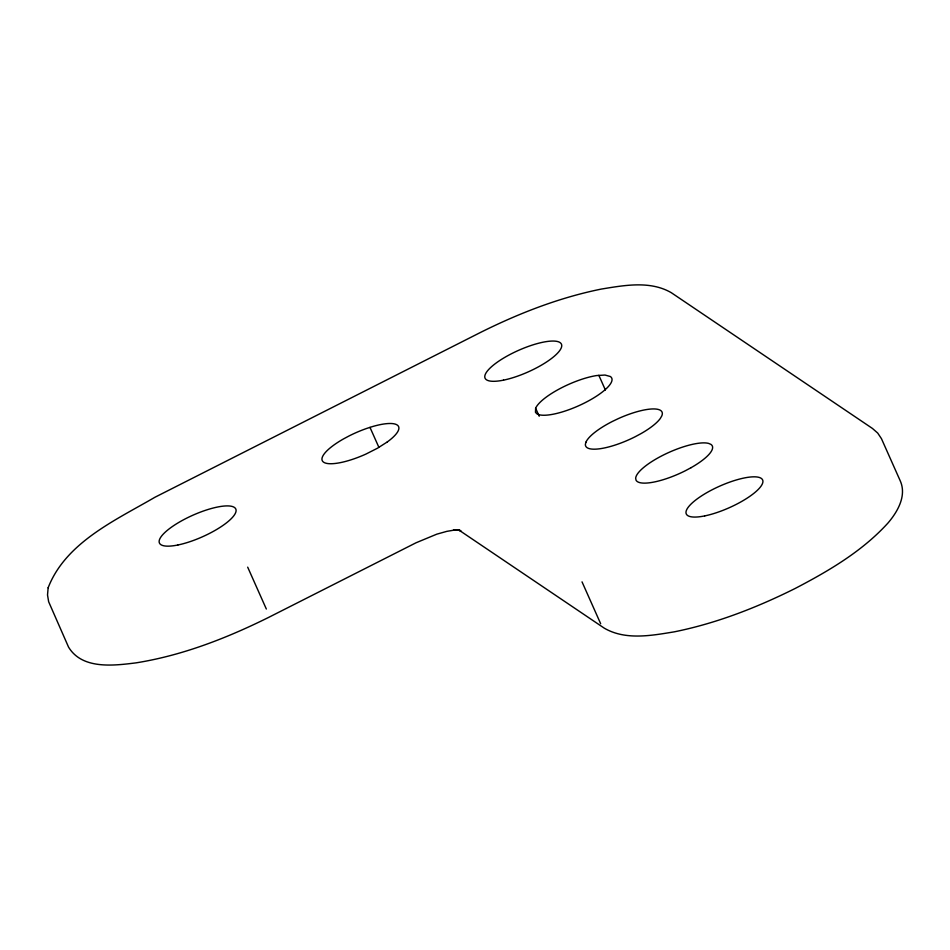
<?xml version="1.0" encoding="UTF-8"?>
<svg xmlns="http://www.w3.org/2000/svg" width="950" height="950" viewBox="0 0 950 950"><rect width="100%" height="100%" fill="white"/><g stroke="black" fill="none" stroke-linecap="round" stroke-linejoin="round"><path stroke-width="1.43" d="M535.634 408.227L535.467 412.3L536.786 413.737A41.8 11.804 -24 0 0 584.915 402.788A41.8 11.804 -24 0 0 610.328 376.509L605.019 375.048L596.624 375.559A41.8 11.804 -24 0 0 535.634 408.227L539.208 416.242M598.844 375.309L605.388 390.011M582.029 581.863L600.661 623.722M369.989 427.381L378.919 447.414M247.689 567.162L266.332 609.021M48.141 587.777L47.524 594.973L48.652 601.742L68.543 647.092C82.175 669.703 113.715 665.629 135.957 662.874C182.352 655.488 226.646 638.21 268.577 617.429L416.005 542.794L436.786 534.173L446.868 531.347L455.644 529.874L453.364 530.219L459.788 530.207L457.104 529.744L460.964 530.979L458.363 529.684L604.39 628.235C625.563 640.466 651.391 635.586 674.262 631.845C716.431 623.342 756.853 607.572 795.257 588.418C828.816 570.903 862.374 551.237 888.048 522.939C897.714 511.634 907.001 495.508 900.101 480.534L881.457 438.674L877.705 433.058L872.421 428.438L671.258 292.671C650.085 280.44 624.269 285.332 601.386 289.061C559.17 297.587 518.7 313.381 480.249 332.571L154.898 497.277C115.437 520.279 65.74 542.403 48.141 587.777M585.936 442.166L585.378 444.398A41.8 11.804 -24 0 0 635.206 436.727L640.822 433.723A41.8 11.804 -24 0 0 660.274 418.511L661.77 415.957A41.8 11.804 -24 0 0 618.379 418.582L612.489 421.396A41.8 11.804 -24 0 0 585.936 442.166M387.244 441.988L377.399 448.258L365.904 454.088A41.8 11.804 -24 0 1 323.665 462.223A41.8 11.804 -24 0 1 343.461 438.947L349.077 435.943A41.8 11.804 -24 0 1 367.009 428.331L372.863 426.467A41.8 11.804 -24 0 1 387.244 441.988M691.113 467.661L685.496 470.666A41.8 11.804 -24 0 1 636.049 480.189L635.669 478.337A41.8 11.804 -24 0 1 665.712 453.898A41.8 11.804 -24 0 1 708.676 443.424L710.909 444.386A41.8 11.804 -24 0 1 691.113 467.661M704.71 515.909A41.8 11.804 -24 0 0 762.921 481.614A41.8 11.804 -24 0 0 705.684 493.323A41.8 11.804 -24 0 0 704.71 515.909M503.536 380.142A41.8 11.804 -24 0 0 561.735 345.848A41.8 11.804 -24 0 0 504.509 357.544A41.8 11.804 -24 0 0 503.536 380.142M177.888 544.991A41.8 11.804 -24 0 0 236.087 510.696A41.8 11.804 -24 0 0 178.849 522.405A41.8 11.804 -24 0 0 177.888 544.991"/></g></svg>
